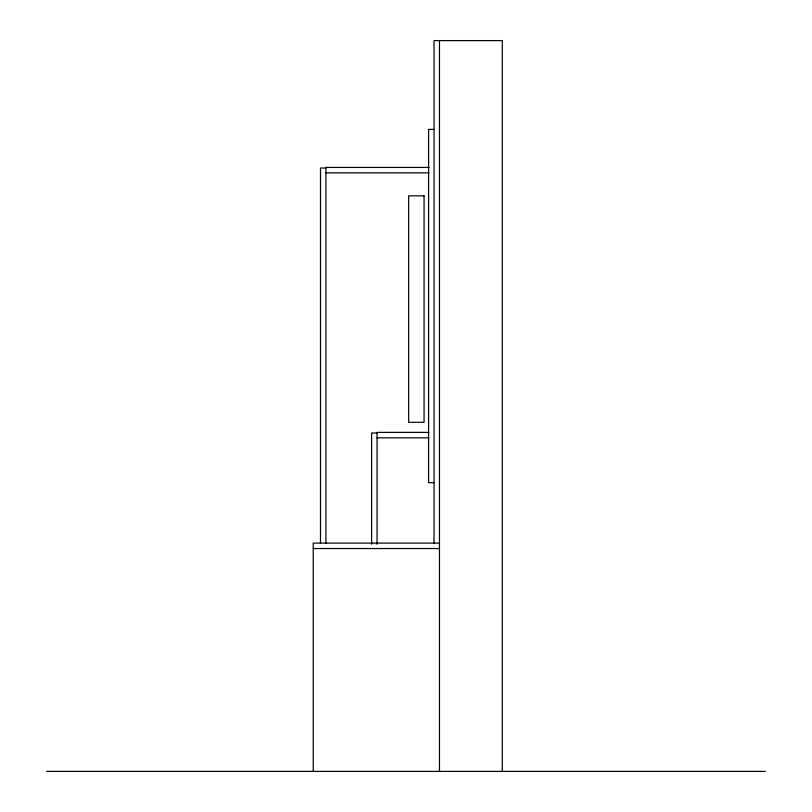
<?xml version="1.0" encoding="UTF-8"?>
<svg xmlns="http://www.w3.org/2000/svg" width="812" height="812" viewBox="0 0 812 812"><rect width="100%" height="100%" fill="white"/><g stroke="black" fill="none" stroke-linecap="round" stroke-linejoin="round"><path stroke-width="1.22" d="M434.034 129.382L428.594 129.382L428.594 482.704L434.034 482.704M429.101 167.434L325.927 167.434L325.927 543.177M325.927 168.033L320.486 168.033L320.486 543.116M325.927 172.865L429.101 172.865M428.837 432.38L377.052 432.38L377.052 544.263M377.052 432.979L371.622 432.979L371.622 544.263M377.052 437.82L428.837 437.82M439.475 543.096L313.239 543.096L313.239 771.4M313.239 548.536L439.475 548.536M46.639 771.4L765.361 771.4M502.283 771.4L502.283 40.6L434.034 40.6L434.034 543.096M439.475 40.6L439.475 771.4M424.067 195.824L408.669 195.824L408.669 422.311L424.067 422.311L424.067 195.824"/></g></svg>
